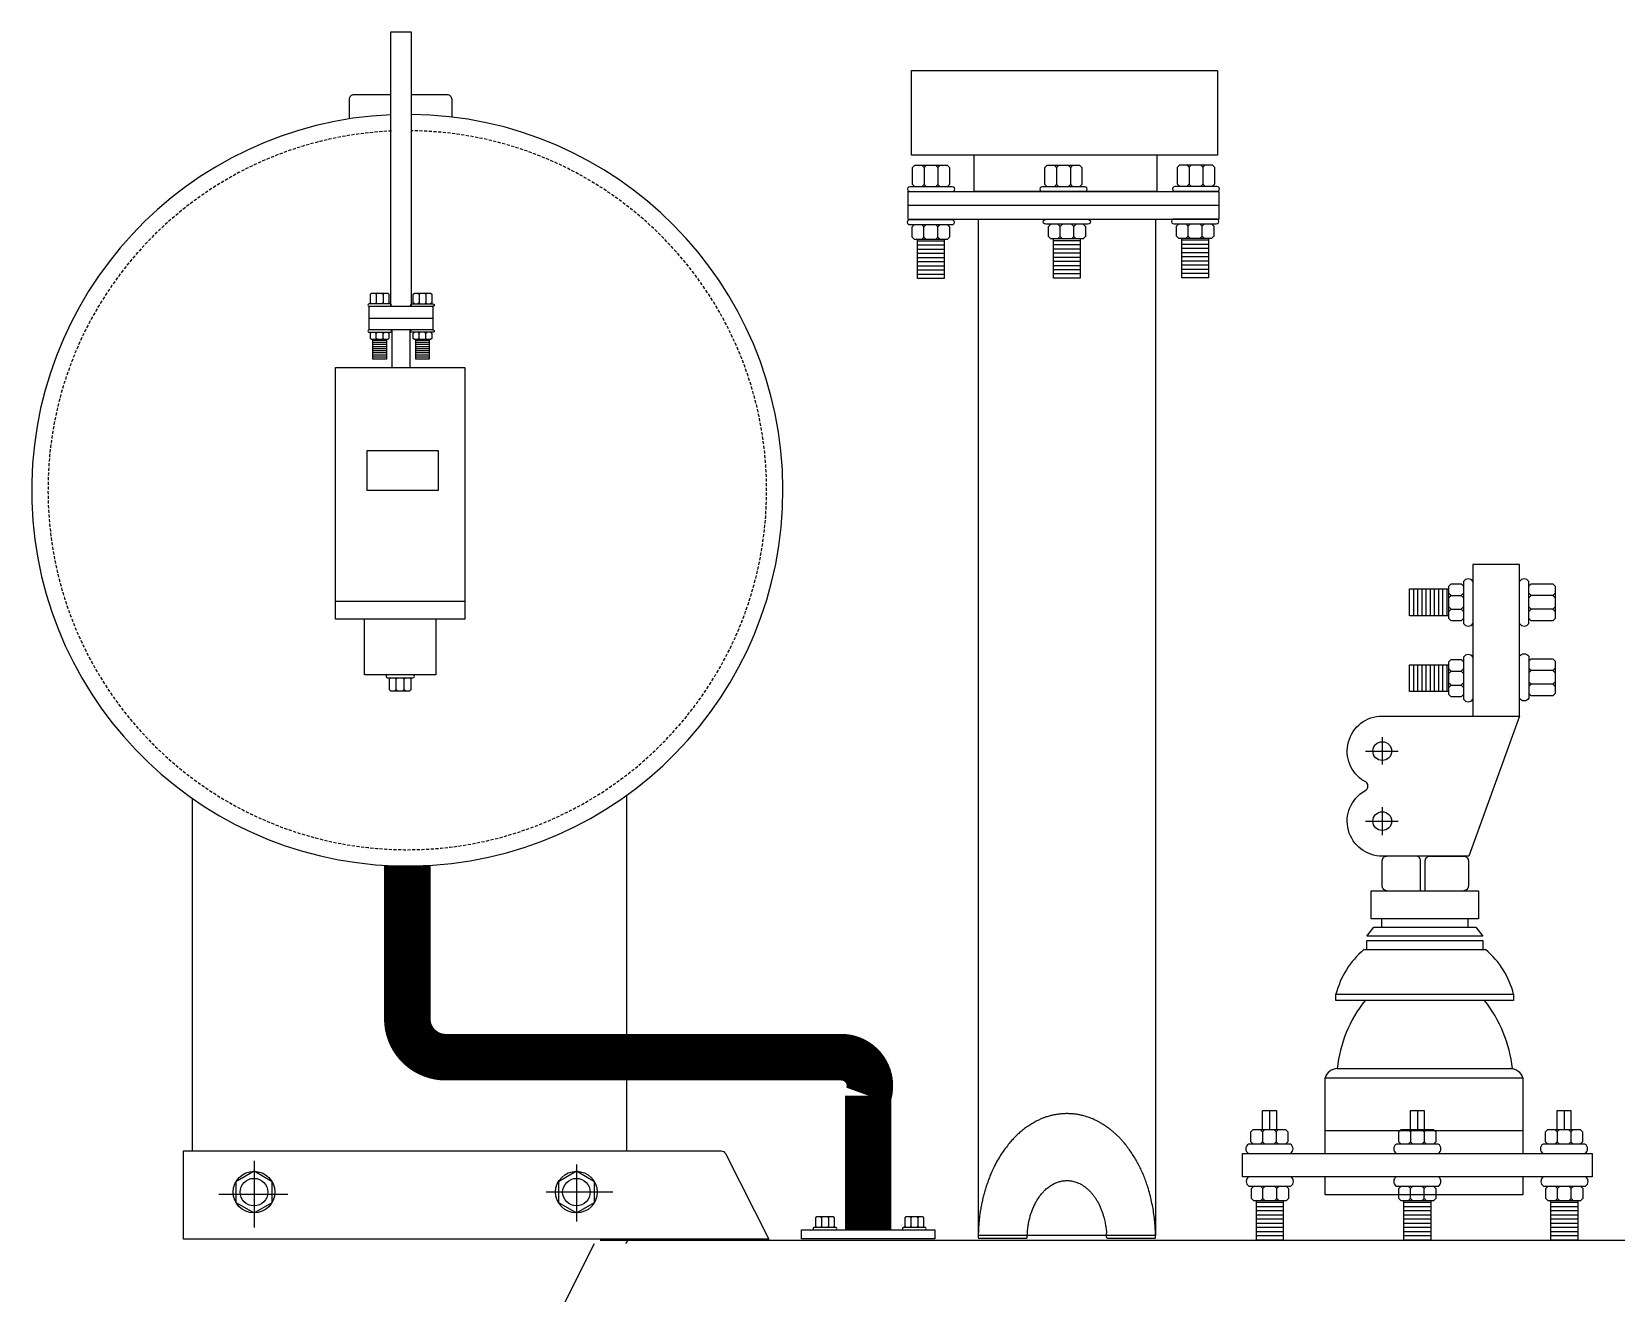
# Model space of a CAD drawing. Header units: millimetres. Extents: x 20927 to 53748, y 38421 to 54891.
# Drawn here: x 33364 to 33874, y 52680 to 53086 of the extents above; entities that cross this region are included whole.
import ezdxf

# ---------------------------------------------------------------- set-up
doc = ezdxf.new("R2010")
doc.units = ezdxf.units.MM
doc.linetypes.add('CENTERX2', pattern=[101.6, 63.5, -12.7, 12.7, -12.7])
doc.linetypes.add('DASHEDX2', pattern=[1.5, 1, -0.5])
doc.layers.add('Btrans.', color=2, linetype='Continuous')
doc.layers.add('HIGHT', color=8, linetype='Continuous')

msp = doc.modelspace()

# ---------------------------------------------------------------- linework, layer by layer
at = {"layer": 'Btrans.'}
msp.add_lwpolyline([(33546.53, 52696.9), (34769.06, 52696.9, -0.284079), (34770.85, 52695.79), (34785.29, 52666.9), (33530.29, 52666.9), (33544.74, 52695.79)], format="xyb", dxfattribs=at)
at = {"layer": 'HIGHT'}
for p, q in [((33651.65, 53042.85), (33650.9, 53042.1)), ((33654.58, 53042.85), (33655.33, 53042.1)), ((33694.26, 53042.85), (33693.51, 53042.1)), ((33697.19, 53042.85), (33697.94, 53042.1)), ((33735.43, 53042.9), (33736.18, 53042.15)), ((33739.86, 53042.9), (33740.61, 53042.15)), ((33650.9, 53036.6), (33651.65, 53035.85)), ((33655.33, 53036.6), (33654.58, 53035.85)), ((33693.51, 53036.6), (33694.26, 53035.85)), ((33697.94, 53036.6), (33697.19, 53035.85)), ((33736.18, 53036.65), (33736.93, 53035.9)), ((33740.61, 53036.65), (33739.86, 53035.9)), ((33650.81, 53022.93), (33651.56, 53023.68)), ((33655.24, 53022.93), (33654.49, 53023.68)), ((33694.62, 53023.07), (33695.37, 53023.82)), ((33699.05, 53023.07), (33698.3, 53023.82)), ((33735.91, 53023.2), (33736.66, 53023.95)), ((33740.34, 53023.2), (33741.09, 53023.95)), ((33657.34, 53018.36), (33648.69, 53018.36)), ((33657.34, 53017.02), (33648.69, 53017.02)), ((33651.56, 53018.92), (33650.81, 53019.67)), ((33654.49, 53018.92), (33655.24, 53019.67)), ((33701.15, 53018.5), (33692.5, 53018.5)), ((33701.15, 53017.16), (33692.5, 53017.16)), ((33701.15, 53015.82), (33692.5, 53015.82)), ((33693.87, 53019.07), (33694.62, 53019.82)), ((33699.8, 53019.07), (33699.05, 53019.82)), ((33742.44, 53018.63), (33733.79, 53018.63)), ((33742.44, 53017.29), (33733.79, 53017.29)), ((33742.44, 53015.95), (33733.79, 53015.95)), ((33736.66, 53019.2), (33735.91, 53019.95)), ((33741.09, 53019.2), (33740.34, 53019.95)), ((33657.34, 53015.68), (33648.69, 53015.68)), ((33657.34, 53014.34), (33648.69, 53014.34)), ((33657.34, 53013), (33648.69, 53013)), ((33657.34, 53011.66), (33648.69, 53011.66)), ((33701.15, 53014.48), (33692.5, 53014.48)), ((33701.15, 53013.14), (33692.5, 53013.14)), ((33701.15, 53011.81), (33692.5, 53011.81)), ((33742.44, 53014.61), (33733.79, 53014.61)), ((33742.44, 53013.28), (33733.79, 53013.28)), ((33742.44, 53011.94), (33733.79, 53011.94)), ((33657.34, 53010.32), (33648.69, 53010.32)), ((33657.34, 53008.98), (33648.69, 53008.98)), ((33657.34, 53007.64), (33648.69, 53007.64)), ((33701.15, 53010.47), (33692.5, 53010.47)), ((33701.15, 53009.13), (33692.5, 53009.13)), ((33701.15, 53007.79), (33692.5, 53007.79)), ((33742.44, 53010.6), (33733.79, 53010.6)), ((33742.44, 53009.26), (33733.79, 53009.26)), ((33742.44, 53007.92), (33733.79, 53007.92)), ((33474.84, 53001.67), (33474.47, 53001.29)), ((33477.06, 53001.67), (33476.68, 53001.29)), ((33487.85, 53001.66), (33488.23, 53001.29)), ((33490.07, 53001.66), (33490.44, 53001.29)), ((33474.47, 52998.54), (33474.84, 52998.16)), ((33476.68, 52998.54), (33477.06, 52998.16)), ((33488.23, 52998.54), (33487.85, 52998.16)), ((33490.44, 52998.54), (33490.07, 52998.16)), ((33472.15, 52993.61), (33492.71, 52993.61)), ((33477.73, 52986.39), (33473.41, 52986.39)), ((33477.73, 52985.72), (33473.41, 52985.72)), ((33474.47, 52987.05), (33474.47, 52988.68)), ((33476.68, 52987.05), (33476.68, 52988.68)), ((33479.52, 52989.8), (33479.52, 52977.74)), ((33485.32, 52989.8), (33485.32, 52977.74)), ((33491.49, 52986.39), (33487.17, 52986.39)), ((33491.49, 52985.72), (33487.17, 52985.72)), ((33488.23, 52987.05), (33488.23, 52988.68)), ((33490.44, 52987.05), (33490.44, 52988.68)), ((33477.73, 52985.05), (33473.41, 52985.05)), ((33477.73, 52984.38), (33473.41, 52984.38)), ((33477.73, 52983.71), (33473.41, 52983.71)), ((33477.73, 52983.04), (33473.41, 52983.04)), ((33477.73, 52982.37), (33473.41, 52982.37)), ((33477.73, 52981.7), (33473.41, 52981.7)), ((33477.73, 52981.03), (33473.41, 52981.03)), ((33491.49, 52985.05), (33487.17, 52985.05)), ((33491.49, 52984.38), (33487.17, 52984.38)), ((33491.49, 52983.71), (33487.17, 52983.71)), ((33491.49, 52983.04), (33487.17, 52983.04)), ((33491.49, 52982.37), (33487.17, 52982.37)), ((33491.49, 52981.7), (33487.17, 52981.7)), ((33491.49, 52981.03), (33487.17, 52981.03)), ((33808.52, 52897.78), (33808.52, 52906.43)), ((33809.86, 52897.78), (33809.86, 52906.43)), ((33811.2, 52897.78), (33811.2, 52906.43)), ((33812.54, 52897.78), (33812.54, 52906.43)), ((33813.88, 52897.78), (33813.88, 52906.43)), ((33815.22, 52897.78), (33815.22, 52906.43)), ((33816.56, 52897.78), (33816.56, 52906.43)), ((33817.9, 52897.78), (33817.9, 52906.43)), ((33819.24, 52897.78), (33819.24, 52906.43)), ((33819.8, 52905.06), (33820.55, 52904.31)), ((33823.81, 52904.31), (33824.56, 52905.06)), ((33846.31, 52904.31), (33845.56, 52905.06)), ((33854.06, 52905.06), (33853.31, 52904.31)), ((33819.8, 52900.63), (33820.55, 52899.88)), ((33846.31, 52899.88), (33845.56, 52900.63)), ((33854.06, 52899.13), (33853.31, 52899.88)), ((33808.52, 52873.4), (33808.52, 52882.05)), ((33809.86, 52873.4), (33809.86, 52882.05)), ((33811.2, 52873.4), (33811.2, 52882.05)), ((33812.54, 52873.4), (33812.54, 52882.05)), ((33813.88, 52873.4), (33813.88, 52882.05)), ((33815.22, 52873.4), (33815.22, 52882.05)), ((33816.56, 52873.4), (33816.56, 52882.05)), ((33817.9, 52873.4), (33817.9, 52882.05)), ((33819.24, 52873.4), (33819.24, 52882.05)), ((33819.8, 52880.68), (33820.55, 52879.93)), ((33823.81, 52879.93), (33824.56, 52880.68)), ((33846.31, 52880.22), (33845.56, 52880.97)), ((33854.06, 52880.97), (33853.31, 52880.22)), ((33480.85, 52874.11), (33480.85, 52877.41)), ((33483.5, 52874.11), (33483.5, 52877.41)), ((33820.55, 52875.5), (33823.81, 52875.5)), ((33853.31, 52875.79), (33846.31, 52875.79)), ((33415.29, 52725.6), (33415.29, 52839.01)), ((33555.03, 52840), (33555.03, 52763.24)), ((33555.03, 52748.26), (33555.03, 52725.6)), ((33762.05, 52738.6), (33762.05, 52732.53)), ((33809.67, 52738.6), (33809.67, 52732.53)), ((33856.9, 52738.6), (33856.9, 52732.53)), ((33759.83, 52731.78), (33759.83, 52728.53)), ((33764.26, 52731.78), (33764.26, 52728.53)), ((33807.45, 52731.78), (33807.45, 52728.53)), ((33811.88, 52731.78), (33811.88, 52728.53)), ((33854.68, 52731.78), (33854.68, 52728.53)), ((33859.1, 52731.78), (33859.1, 52728.53)), ((33759.97, 52713.53), (33759.22, 52714.28)), ((33759.22, 52709.52), (33759.97, 52710.27)), ((33763.65, 52709.52), (33764.4, 52710.27)), ((33764.4, 52713.53), (33765.15, 52714.28)), ((33807.45, 52713.53), (33806.7, 52714.28)), ((33806.7, 52709.52), (33807.45, 52710.27)), ((33811.88, 52713.53), (33811.13, 52714.28)), ((33811.13, 52709.52), (33811.88, 52710.27)), ((33854.82, 52713.53), (33854.07, 52714.28)), ((33854.07, 52709.52), (33854.82, 52710.27)), ((33859.24, 52713.53), (33859.99, 52714.28)), ((33859.99, 52709.52), (33859.24, 52710.27)), ((33766.5, 52708.96), (33757.85, 52708.96)), ((33766.5, 52707.62), (33757.85, 52707.62)), ((33766.5, 52706.28), (33757.85, 52706.28)), ((33766.5, 52704.94), (33757.85, 52704.94)), ((33813.98, 52708.96), (33805.33, 52708.96)), ((33813.98, 52707.62), (33805.33, 52707.62)), ((33813.98, 52706.28), (33805.33, 52706.28)), ((33813.98, 52704.94), (33805.33, 52704.94)), ((33861.34, 52708.96), (33852.7, 52708.96)), ((33861.34, 52707.62), (33852.7, 52707.62)), ((33861.34, 52706.28), (33852.7, 52706.28)), ((33861.34, 52704.94), (33852.7, 52704.94)), ((33617.82, 52704.09), (33617.82, 52701.34)), ((33620.03, 52704.09), (33620.03, 52701.34)), ((33646.59, 52704.09), (33646.59, 52701.34)), ((33648.8, 52704.09), (33648.8, 52701.34)), ((33766.5, 52703.6), (33757.85, 52703.6)), ((33766.5, 52702.26), (33757.85, 52702.26)), ((33766.5, 52700.92), (33757.85, 52700.92)), ((33766.5, 52699.58), (33757.85, 52699.58)), ((33813.98, 52703.6), (33805.33, 52703.6)), ((33813.98, 52702.26), (33805.33, 52702.26)), ((33813.98, 52700.92), (33805.33, 52700.92)), ((33813.98, 52699.58), (33805.33, 52699.58)), ((33861.34, 52703.6), (33852.7, 52703.6)), ((33861.34, 52702.26), (33852.7, 52702.26)), ((33861.34, 52700.92), (33852.7, 52700.92)), ((33861.34, 52699.58), (33852.7, 52699.58)), ((33766.5, 52698.24), (33757.85, 52698.24)), ((33813.98, 52698.24), (33805.33, 52698.24)), ((33861.34, 52698.24), (33852.7, 52698.24))]:
    msp.add_line(p, q, dxfattribs=at)
at = {"layer": 'HIGHT', "linetype": 'CENTERX2'}
for p, q in [((33798.37, 52858.74), (33798.37, 52849.94)), ((33792.95, 52854.25), (33803.45, 52854.25)), ((33798.37, 52836.17), (33798.37, 52827.15)), ((33792.95, 52831.72), (33803.45, 52831.72)), ((33435.1, 52722.4), (33435.1, 52700.96)), ((33538.91, 52721.23), (33538.91, 52702.91)), ((33423.78, 52711.68), (33446.02, 52711.68)), ((33550.59, 52712.33), (33529.13, 52712.33))]:
    msp.add_line(p, q, dxfattribs=at)
at = {"layer": 'HIGHT', "linetype": 'ByBlock'}
msp.add_line((33792.46, 52790.36), (33831.67, 52790.36), dxfattribs=at)
at = {"layer": 'HIGHT'}
for points in [[(33479.18, 52997.41), (33479.18, 53085.76), (33485.68, 53085.76), (33485.68, 52997.41)], [(33647.9, 53035.85), (33647.15, 53036.6), (33647.15, 53042.1), (33647.9, 53042.85), (33658.33, 53042.85), (33659.08, 53042.1), (33659.08, 53036.6), (33658.33, 53035.85)], [(33650.15, 53042.85), (33650.9, 53042.1), (33650.9, 53036.6), (33650.15, 53035.85)], [(33656.08, 53042.85), (33655.33, 53042.1), (33655.33, 53036.6), (33656.08, 53035.85)], [(33725.81, 53046.06), (33725.81, 53034.3), (33666.96, 53034.3), (33666.96, 53046.06)], [(33690.51, 53035.85), (33689.76, 53036.6), (33689.76, 53042.1), (33690.51, 53042.85), (33700.94, 53042.85), (33701.69, 53042.1), (33701.69, 53036.6), (33700.94, 53035.85)], [(33692.76, 53042.85), (33693.51, 53042.1), (33693.51, 53036.6), (33692.76, 53035.85)], [(33698.69, 53042.85), (33697.94, 53042.1), (33697.94, 53036.6), (33698.69, 53035.85)], [(33733.18, 53035.9), (33732.43, 53036.65), (33732.43, 53042.15), (33733.18, 53042.9), (33743.61, 53042.9), (33744.36, 53042.15), (33744.36, 53036.65), (33743.61, 53035.9)], [(33736.93, 53042.9), (33736.18, 53042.15), (33736.18, 53036.65), (33735.43, 53035.9)], [(33741.36, 53042.9), (33740.61, 53042.15), (33740.61, 53036.65), (33741.36, 53035.9)], [(33745.71, 53029.84), (33645.74, 53029.84)], [(33658.24, 53023.68), (33658.99, 53022.93), (33658.99, 53019.67), (33658.24, 53018.92), (33647.81, 53018.92), (33647.06, 53019.67), (33647.06, 53022.93), (33647.81, 53023.68)], [(33650.06, 53018.92), (33650.81, 53019.67), (33650.81, 53022.93), (33650.06, 53023.68)], [(33655.99, 53018.92), (33655.24, 53019.67), (33655.24, 53022.93), (33655.99, 53023.68)], [(33725.35, 53025.32), (33725.35, 52698.38), (33668.32, 52698.38), (33668.32, 53025.32)], [(33702.05, 53023.82), (33702.8, 53023.07), (33702.8, 53019.82), (33702.05, 53019.07), (33691.62, 53019.07), (33690.87, 53019.82), (33690.87, 53023.07), (33691.62, 53023.82)], [(33695.37, 53019.07), (33694.62, 53019.82), (33694.62, 53023.07), (33693.87, 53023.82)], [(33698.3, 53019.07), (33699.05, 53019.82), (33699.05, 53023.07), (33699.8, 53023.82)], [(33743.34, 53023.95), (33744.09, 53023.2), (33744.09, 53019.95), (33743.34, 53019.2), (33732.91, 53019.2), (33732.16, 53019.95), (33732.16, 53023.2), (33732.91, 53023.95)], [(33735.16, 53019.2), (33735.91, 53019.95), (33735.91, 53023.2), (33735.16, 53023.95)], [(33739.59, 53019.2), (33740.34, 53019.95), (33740.34, 53023.2), (33739.59, 53023.95)], [(33657.34, 53018.92), (33657.34, 53006.3), (33648.69, 53006.3), (33648.69, 53018.92)], [(33701.15, 53019.07), (33701.15, 53006.45), (33692.5, 53006.45), (33692.5, 53019.07)], [(33742.44, 53019.2), (33742.44, 53006.58), (33733.79, 53006.58), (33733.79, 53019.2)], [(33472.97, 52998.16), (33472.59, 52998.54), (33472.59, 53001.29), (33472.97, 53001.67), (33478.18, 53001.67), (33478.56, 53001.29), (33478.56, 52998.54), (33478.18, 52998.16)], [(33474.09, 53001.67), (33474.47, 53001.29), (33474.47, 52998.54), (33474.09, 52998.16)], [(33476.31, 53001.67), (33476.68, 53001.29), (33476.68, 52998.54), (33476.31, 52998.16)], [(33486.73, 52998.16), (33486.35, 52998.54), (33486.35, 53001.29), (33486.73, 53001.66), (33491.94, 53001.66), (33492.32, 53001.29), (33492.32, 52998.54), (33491.94, 52998.16)], [(33488.6, 53001.66), (33488.23, 53001.29), (33488.23, 52998.54), (33488.6, 52998.16)], [(33490.82, 53001.66), (33490.44, 53001.29), (33490.44, 52998.54), (33490.82, 52998.16)], [(33478.18, 52989.05), (33478.56, 52988.68), (33478.56, 52987.05), (33478.18, 52986.67), (33472.97, 52986.67), (33472.59, 52987.05), (33472.59, 52988.68), (33472.97, 52989.05)], [(33477.73, 52986.67), (33477.73, 52980.36), (33473.41, 52980.36), (33473.41, 52986.67)], [(33474.84, 52989.05), (33474.47, 52988.68), (33474.09, 52989.05)], [(33474.84, 52986.67), (33474.47, 52987.05), (33474.09, 52986.67)], [(33477.06, 52989.05), (33476.68, 52988.68), (33476.31, 52989.05)], [(33476.31, 52986.67), (33476.68, 52987.05), (33477.06, 52986.67)], [(33491.94, 52989.05), (33492.32, 52988.68), (33492.32, 52987.05), (33491.94, 52986.68), (33486.73, 52986.68), (33486.35, 52987.05), (33486.35, 52988.68), (33486.73, 52989.05)], [(33491.49, 52986.68), (33491.49, 52980.36), (33487.17, 52980.36), (33487.17, 52986.68)], [(33487.85, 52989.05), (33488.23, 52988.68), (33488.6, 52989.05)], [(33488.6, 52986.68), (33488.23, 52987.05), (33487.85, 52986.68)], [(33490.82, 52989.05), (33490.44, 52988.68), (33490.07, 52989.05)], [(33490.07, 52986.68), (33490.44, 52987.05), (33490.82, 52986.68)], [(33819.8, 52897.78), (33807.18, 52897.78), (33807.18, 52906.43), (33819.8, 52906.43)], [(33824.56, 52896.88), (33823.81, 52896.13), (33820.55, 52896.13), (33819.8, 52896.88), (33819.8, 52907.31), (33820.55, 52908.06), (33823.81, 52908.06), (33824.56, 52907.31)], [(33819.8, 52903.56), (33820.55, 52904.31), (33823.81, 52904.31), (33824.56, 52903.56)], [(33845.56, 52907.31), (33846.31, 52908.06), (33853.31, 52908.06), (33854.06, 52907.31), (33854.06, 52896.88), (33853.31, 52896.13), (33846.31, 52896.13), (33845.56, 52896.88)], [(33854.06, 52903.56), (33853.31, 52904.31), (33846.31, 52904.31), (33845.56, 52903.56)], [(33502.99, 52902.43), (33461.36, 52902.43)], [(33819.8, 52899.13), (33820.55, 52899.88), (33823.81, 52899.88)], [(33824.56, 52899.13), (33823.81, 52899.88), (33824.56, 52900.63)], [(33854.06, 52900.63), (33853.31, 52899.88), (33846.31, 52899.88), (33845.56, 52899.13)], [(33493.66, 52896.69), (33493.66, 52878.76), (33470.69, 52878.76), (33470.69, 52896.69)], [(33824.56, 52872.5), (33823.81, 52871.75), (33820.55, 52871.75), (33819.8, 52872.5), (33819.8, 52882.93), (33820.55, 52883.68), (33823.81, 52883.68), (33824.56, 52882.93)], [(33845.56, 52883.22), (33846.31, 52883.97), (33853.31, 52883.97), (33854.06, 52883.22), (33854.06, 52872.79), (33853.31, 52872.04), (33846.31, 52872.04), (33845.56, 52872.79)], [(33819.8, 52873.4), (33807.18, 52873.4), (33807.18, 52882.05), (33819.8, 52882.05)], [(33819.8, 52879.18), (33820.55, 52879.93), (33823.81, 52879.93), (33824.56, 52879.18)], [(33854.06, 52879.47), (33853.31, 52880.22), (33846.31, 52880.22), (33845.56, 52879.47)], [(33479.05, 52877.86), (33478.6, 52877.41), (33478.6, 52874.11), (33479.05, 52873.66), (33485.3, 52873.66), (33485.75, 52874.11), (33485.75, 52877.41), (33485.3, 52877.86)], [(33481.3, 52877.86), (33480.85, 52877.41), (33480.4, 52877.86)], [(33480.4, 52873.66), (33480.85, 52874.11), (33481.3, 52873.66)], [(33483.95, 52877.86), (33483.5, 52877.41), (33483.05, 52877.86)], [(33483.05, 52873.66), (33483.5, 52874.11), (33483.95, 52873.66)], [(33819.8, 52876.25), (33820.55, 52875.5), (33819.8, 52874.75)], [(33824.56, 52874.75), (33823.81, 52875.5), (33824.56, 52876.25)], [(33845.56, 52875.04), (33846.31, 52875.79), (33845.56, 52876.54)], [(33854.06, 52876.54), (33853.31, 52875.79), (33854.06, 52875.04)], [(33759.83, 52732.53), (33759.83, 52738.6), (33764.27, 52738.6), (33764.27, 52732.53)], [(33807.45, 52732.53), (33807.45, 52738.6), (33811.89, 52738.6), (33811.89, 52732.53)], [(33854.68, 52732.53), (33854.68, 52738.6), (33859.12, 52738.6), (33859.12, 52732.53)], [(33756.83, 52727.78), (33756.08, 52728.53), (33756.08, 52731.78), (33756.83, 52732.53), (33767.26, 52732.53), (33768.01, 52731.78), (33768.01, 52728.53), (33767.26, 52727.78)], [(33760.58, 52732.53), (33759.83, 52731.78), (33759.08, 52732.53)], [(33765.01, 52732.53), (33764.26, 52731.78), (33763.51, 52732.53)], [(33804.45, 52727.78), (33803.7, 52728.53), (33803.7, 52731.78), (33804.45, 52732.53), (33814.88, 52732.53), (33815.63, 52731.78), (33815.63, 52728.53), (33814.88, 52727.78)], [(33808.2, 52732.53), (33807.45, 52731.78), (33806.7, 52732.53)], [(33812.63, 52732.53), (33811.88, 52731.78), (33811.13, 52732.53)], [(33851.68, 52727.78), (33850.93, 52728.53), (33850.93, 52731.78), (33851.68, 52732.53), (33862.1, 52732.53), (33862.85, 52731.78), (33862.85, 52728.53), (33862.1, 52727.78)], [(33855.43, 52732.53), (33854.68, 52731.78), (33853.93, 52732.53)], [(33858.35, 52732.53), (33859.1, 52731.78), (33859.85, 52732.53)], [(33759.08, 52727.78), (33759.83, 52728.53), (33760.58, 52727.78)], [(33763.51, 52727.78), (33764.26, 52728.53), (33765.01, 52727.78)], [(33806.7, 52727.78), (33807.45, 52728.53), (33808.2, 52727.78)], [(33811.13, 52727.78), (33811.88, 52728.53), (33812.63, 52727.78)], [(33853.93, 52727.78), (33854.68, 52728.53), (33855.43, 52727.78)], [(33858.35, 52727.78), (33859.1, 52728.53), (33859.85, 52727.78)], [(33767.4, 52714.28), (33768.15, 52713.53), (33768.15, 52710.27), (33767.4, 52709.52), (33756.97, 52709.52), (33756.22, 52710.27), (33756.22, 52713.53), (33756.97, 52714.28)], [(33760.72, 52709.52), (33759.97, 52710.27), (33759.97, 52713.53), (33760.72, 52714.28)], [(33765.15, 52709.52), (33764.4, 52710.27), (33764.4, 52713.53), (33763.65, 52714.28)], [(33814.88, 52714.28), (33815.63, 52713.53), (33815.63, 52710.27), (33814.88, 52709.52), (33804.45, 52709.52), (33803.7, 52710.27), (33803.7, 52713.53), (33804.45, 52714.28)], [(33808.2, 52709.52), (33807.45, 52710.27), (33807.45, 52713.53), (33808.2, 52714.28)], [(33812.63, 52709.52), (33811.88, 52710.27), (33811.88, 52713.53), (33812.63, 52714.28)], [(33862.24, 52714.28), (33862.99, 52713.53), (33862.99, 52710.27), (33862.24, 52709.52), (33851.82, 52709.52), (33851.07, 52710.27), (33851.07, 52713.53), (33851.82, 52714.28)], [(33855.57, 52709.52), (33854.82, 52710.27), (33854.82, 52713.53), (33855.57, 52714.28)], [(33858.49, 52709.52), (33859.24, 52710.27), (33859.24, 52713.53), (33858.49, 52714.28)], [(33766.5, 52709.52), (33766.5, 52696.9), (33757.85, 52696.9), (33757.85, 52709.52)], [(33813.98, 52709.52), (33813.98, 52696.9), (33805.33, 52696.9), (33805.33, 52709.52)], [(33861.34, 52709.52), (33861.34, 52696.9), (33852.7, 52696.9), (33852.7, 52709.52)], [(33616.32, 52700.96), (33615.95, 52701.34), (33615.95, 52704.09), (33616.32, 52704.46), (33621.53, 52704.46), (33621.91, 52704.09), (33621.91, 52701.34), (33621.53, 52700.96)], [(33618.2, 52704.46), (33617.82, 52704.09), (33617.45, 52704.46)], [(33618.2, 52700.96), (33617.82, 52701.34), (33617.45, 52700.96)], [(33619.66, 52704.46), (33620.03, 52704.09), (33620.41, 52704.46)], [(33620.41, 52700.96), (33620.03, 52701.34), (33619.66, 52700.96)], [(33645.09, 52700.96), (33644.72, 52701.34), (33644.72, 52704.09), (33645.09, 52704.46), (33650.3, 52704.46), (33650.68, 52704.09), (33650.68, 52701.34), (33650.3, 52700.96)], [(33646.22, 52704.46), (33646.59, 52704.09), (33646.97, 52704.46)], [(33646.97, 52700.96), (33646.59, 52701.34), (33646.22, 52700.96)], [(33649.18, 52704.46), (33648.8, 52704.09), (33648.43, 52704.46)], [(33648.43, 52700.96), (33648.8, 52701.34), (33649.18, 52700.96)]]:
    msp.add_lwpolyline(points, dxfattribs=at)
for points in [[(33646.83, 53073.3), (33745.32, 53073.3), (33745.32, 53046.06), (33646.83, 53046.06)], [(33645.74, 53034.35), (33745.71, 53034.35), (33745.71, 53025.32), (33645.74, 53025.32)], [(33472.15, 52997.41), (33492.71, 52997.41), (33492.71, 52989.8), (33472.15, 52989.8)], [(33461.36, 52977.74), (33502.99, 52977.74), (33502.99, 52896.69), (33461.36, 52896.69)], [(33471.52, 52951), (33494.36, 52951), (33494.36, 52938.07), (33471.52, 52938.07)], [(33865.92, 52717.28), (33753.42, 52717.28), (33753.42, 52724.78), (33865.92, 52724.78)], [(33435.1, 52705.62), (33440.91, 52708.97), (33440.91, 52715.68), (33435.1, 52719.04), (33429.29, 52715.68), (33429.29, 52708.97)], [(33538.91, 52705.62), (33544.73, 52708.97), (33544.73, 52715.68), (33538.91, 52719.04), (33533.1, 52715.68), (33533.1, 52708.97)], [(33611.37, 52700.14), (33654.32, 52700.14), (33654.32, 52697.27), (33611.37, 52697.27)]]:
    msp.add_lwpolyline(points, close=True, dxfattribs=at)
for points in [[(33465.84, 53057.71), (33465.84, 53064.04, -0.414214), (33467.34, 53065.54), (33479.18, 53065.54)], [(33485.68, 53065.54), (33497.25, 53065.54, -0.414214), (33498.75, 53064.04), (33498.75, 53058.3)], [(33659.87, 53034.35, 1.135579), (33659.87, 53035.85), (33646.37, 53035.85, 1.135579), (33646.37, 53034.35)], [(33702.48, 53034.35, 1.135579), (33702.48, 53035.85), (33688.98, 53035.85, 1.135579), (33688.98, 53034.35)], [(33703.58, 53025.32, -1.135579), (33703.58, 53023.82), (33690.08, 53023.82, -1.135579), (33690.08, 53025.32)], [(33478.95, 52997.41, 1.135579), (33478.95, 52998.16), (33472.2, 52998.16, 1.135579), (33472.2, 52997.41)], [(33485.96, 52997.41, -1.135579), (33485.96, 52998.16), (33492.71, 52998.16, -1.135579), (33492.71, 52997.41)], [(33472.2, 52989.8, 1.135579), (33472.2, 52989.05), (33478.95, 52989.05, 1.135579), (33478.95, 52989.8)], [(33492.71, 52989.8, -1.135579), (33492.71, 52989.05), (33485.96, 52989.05, -1.135579), (33485.96, 52989.8)], [(33842.56, 52865.53), (33826.24, 52820.44), (33798.37, 52820.44, -0.767012), (33792.72, 52841.49, 0.731645), (33792.61, 52844.54, -0.762576), (33798.37, 52865.53), (33842.56, 52865.53), (33842.56, 52914.28), (33827.56, 52914.28), (33827.56, 52865.53)], [(33827.56, 52908.84, 0.56779), (33824.56, 52908.84), (33824.56, 52895.34, 0.56779), (33827.56, 52895.34)], [(33842.56, 52895.34, 0.56779), (33845.56, 52895.34), (33845.56, 52908.84, 0.56779), (33842.56, 52908.84)], [(33827.56, 52884.47, 0.56779), (33824.56, 52884.47), (33824.56, 52870.97, 0.56779), (33827.56, 52870.97)], [(33842.56, 52884.75, -0.56779), (33845.56, 52884.75), (33845.56, 52871.25, -0.56779), (33842.56, 52871.25)], [(33478.12, 52878.76, 1.135579), (33478.12, 52877.86), (33486.22, 52877.86, 1.135579), (33486.22, 52878.76)], [(33810.73, 52809.32), (33810.73, 52818.94, 0.414214), (33809.23, 52820.44)], [(33768.79, 52724.78, 0.56779), (33768.79, 52727.78), (33755.29, 52727.78, 0.56779), (33755.29, 52724.78)], [(33816.42, 52724.78, 0.56779), (33816.42, 52727.78), (33802.92, 52727.78, 0.56779), (33802.92, 52724.78)], [(33863.64, 52724.78, 0.56779), (33863.64, 52727.78), (33850.14, 52727.78, 0.56779), (33850.14, 52724.78)], [(33755.43, 52717.28, 0.56779), (33755.43, 52714.28), (33768.93, 52714.28, 0.56779), (33768.93, 52717.28)], [(33802.92, 52717.28, 0.56779), (33802.92, 52714.28), (33816.42, 52714.28, 0.56779), (33816.42, 52717.28)], [(33850.28, 52717.28, 0.56779), (33850.28, 52714.28), (33863.78, 52714.28, 0.56779), (33863.78, 52717.28)]]:
    msp.add_lwpolyline(points, format="xyb", dxfattribs=at)
for points in [[(33745.15, 53034.4, 1.135579), (33745.15, 53035.9), (33731.65, 53035.9, 1.135579), (33731.65, 53034.4)], [(33659.78, 53023.68, 1.135579), (33659.78, 53025.18), (33646.28, 53025.18, 1.135579), (33646.28, 53023.68)], [(33744.87, 53023.95, 1.135579), (33744.87, 53025.45), (33731.37, 53025.45, 1.135579), (33731.37, 53023.95)], [(33412.44, 52725.6), (33585.54, 52725.6, -0.282559), (33586.88, 52724.77), (33600.87, 52697.17), (33412.44, 52697.17)], [(33615.55, 52700.96, 1.135579), (33615.55, 52700.21), (33622.3, 52700.21, 1.135579), (33622.3, 52700.96)], [(33651.07, 52700.21, 1.135579), (33651.07, 52700.96), (33644.32, 52700.96, 1.135579), (33644.32, 52700.21)]]:
    msp.add_lwpolyline(points, format="xyb", close=True, dxfattribs=at)
at = {"layer": 'HIGHT', "const_width": 15}
msp.add_lwpolyline([(33484.46, 52817.28), (33484.46, 52768.1, 0.414404), (33496.82, 52755.75), (33624.19, 52755.75, -0.520462), (33632.85, 52743.39), (33632.85, 52700.14)], format="xyb", dxfattribs=at)
at = {"layer": 'HIGHT', "linetype": 'ByBlock'}
for points in [[(33799.87, 52809.32, -0.414214), (33798.37, 52810.82), (33798.37, 52818.94, -0.414214), (33799.87, 52820.44)], [(33812.23, 52809.32), (33812.23, 52818.94, -0.414214), (33813.73, 52820.44), (33824.6, 52820.44, -0.414214), (33826.1, 52818.94), (33826.1, 52810.82, -0.414214), (33824.6, 52809.32)], [(33792.82, 52774.01, 0.13826), (33783.82, 52752.08), (33840.31, 52752.08, 0.13826), (33831.31, 52774.01)]]:
    msp.add_lwpolyline(points, format="xyb", dxfattribs=at)
for points in [[(33794.81, 52809.32), (33829.33, 52809.32), (33829.33, 52800.3), (33794.81, 52800.3)], [(33795.67, 52797.6), (33828.46, 52797.6), (33830.71, 52794.65), (33793.42, 52794.65)], [(33783.46, 52776), (33840.67, 52776), (33840.67, 52774.01), (33783.46, 52774.01)]]:
    msp.add_lwpolyline(points, close=True, dxfattribs=at)
for points in [[(33798.22, 52797.6), (33798.22, 52800.3)], [(33825.91, 52800.3), (33825.91, 52797.6)], [(33793.42, 52790.36), (33793.42, 52793.31), (33830.71, 52793.31), (33830.71, 52790.36)], [(33779.94, 52724.78), (33779.94, 52749.13), (33843.66, 52749.13), (33843.66, 52724.78)], [(33779.94, 52732.14), (33843.66, 52732.14)], [(33843.66, 52717.28), (33843.66, 52711.45), (33779.94, 52711.45), (33779.94, 52717.28)]]:
    msp.add_lwpolyline(points, dxfattribs=at)
at = {"layer": 'HIGHT'}
for centre, radius in [((33798.37, 52854.25), 3.02), ((33798.37, 52831.72), 3.02), ((33435.1, 52712.33), 6.71), ((33435.1, 52712.33), 4.43), ((33538.91, 52712.33), 6.71), ((33538.91, 52712.33), 4.43)]:
    msp.add_circle(centre, radius, dxfattribs=at)
for centre, radius, start, end in [((33484.46, 52938.21), 120.94, 92.4988, 89.4217), ((33556.53, 52694.9), 2, 90, 153.4349)]:
    msp.add_arc(centre, radius, start, end, dxfattribs=at)
at = {"layer": 'HIGHT', "linetype": 'DASHEDX2'}
msp.add_arc((33484.46, 52938.21), 115.69, 92.4988, 89.4217, dxfattribs=at)
at = {"layer": 'HIGHT', "linetype": 'ByBlock'}
for centre, radius, start, end in [((33810.33, 52769.16), 27.72, 130.1249, 165.7204), ((33813.8, 52769.16), 27.72, 14.2796, 49.8751), ((33784.1, 52747.69), 4.4, 93.5661, 160.9316), ((33839.5, 52747.69), 4.4, 19.0684, 86.4339)]:
    msp.add_arc(centre, radius, start, end, dxfattribs=at)
at = {"layer": 'HIGHT'}
msp.add_rational_spline([(33725.37, 52697.5), (33717.49, 52697.5), (33709.6, 52697.5), (33709.6, 52716.04), (33696.83, 52716.04), (33684.06, 52716.04), (33684.06, 52697.5), (33676.18, 52697.5), (33668.29, 52697.5), (33668.29, 52701.34), (33668.81, 52705.14), (33669.68, 52711.64), (33672.15, 52717.71), (33674.29, 52722.98), (33677.81, 52727.45), (33681.52, 52732.22), (33686.85, 52735.07), (33696.83, 52740.42), (33706.82, 52735.07), (33711.77, 52732.43), (33715.33, 52728.09), (33720.39, 52721.91), (33722.77, 52714.28), (33725.39, 52706.1), (33725.37, 52697.5)], [1, 1, 1, 0.707106781187, 1, 0.707106781187, 1, 1, 1, 0.997651355028, 1, 0.991835439668, 1, 0.990029856328, 1, 0.978105417092, 1, 0.881610107853, 1, 0.98073514437, 1, 0.981643522936, 1, 0.987843244892, 1], degree=2, knots=[0, 0, 0, 1, 1, 2.570796, 2.570796, 4.141593, 4.141593, 5.141593, 5.141593, 5.278693, 5.278693, 5.534438, 5.534438, 5.817093, 5.817093, 6.236378, 6.236378, 7.219445, 7.219445, 7.612658, 7.612658, 7.996459, 7.996459, 8.308632, 8.308632, 8.308632], dxfattribs=at)

doc.saveas('drawing.dxf')
